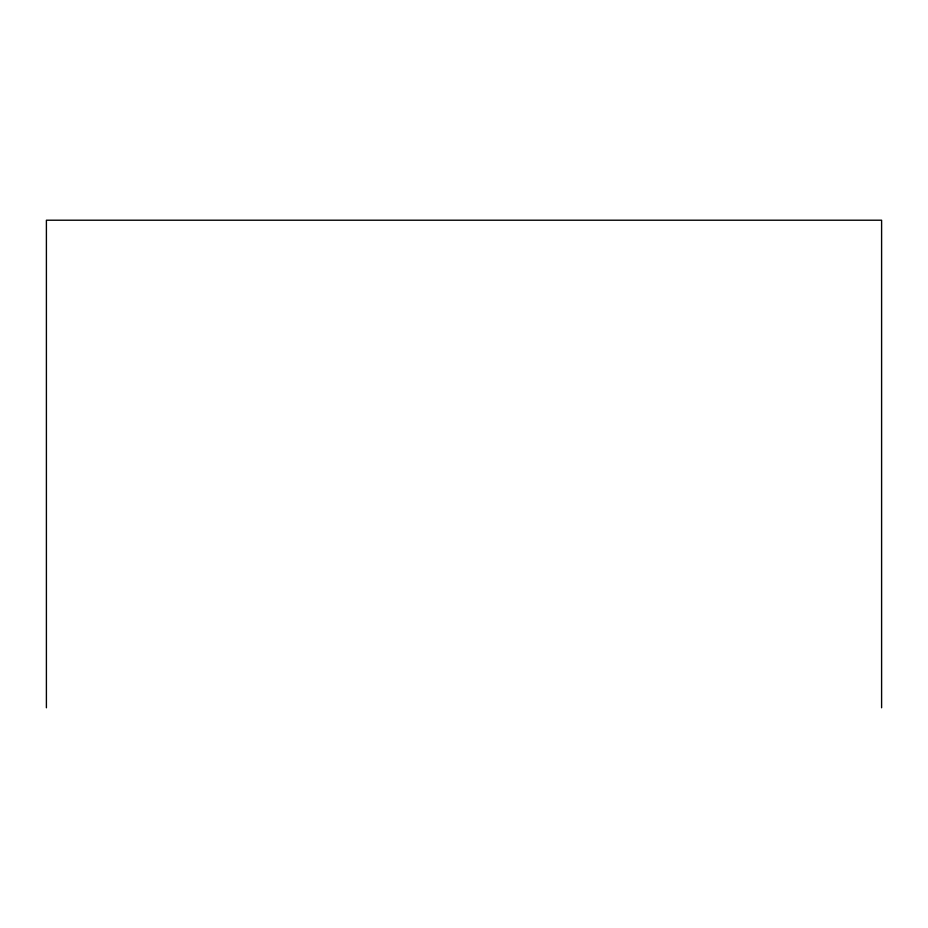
<?xml version="1.0" encoding="UTF-8"?>
<svg xmlns="http://www.w3.org/2000/svg" width="928" height="928" viewBox="0 0 928 928"><rect width="100%" height="100%" fill="white"/><g stroke="black" fill="none" stroke-linecap="round" stroke-linejoin="round"><path stroke-width="1.39" d="M881.6 707.786L881.6 220.214L46.4 220.214L46.4 707.786"/></g></svg>
